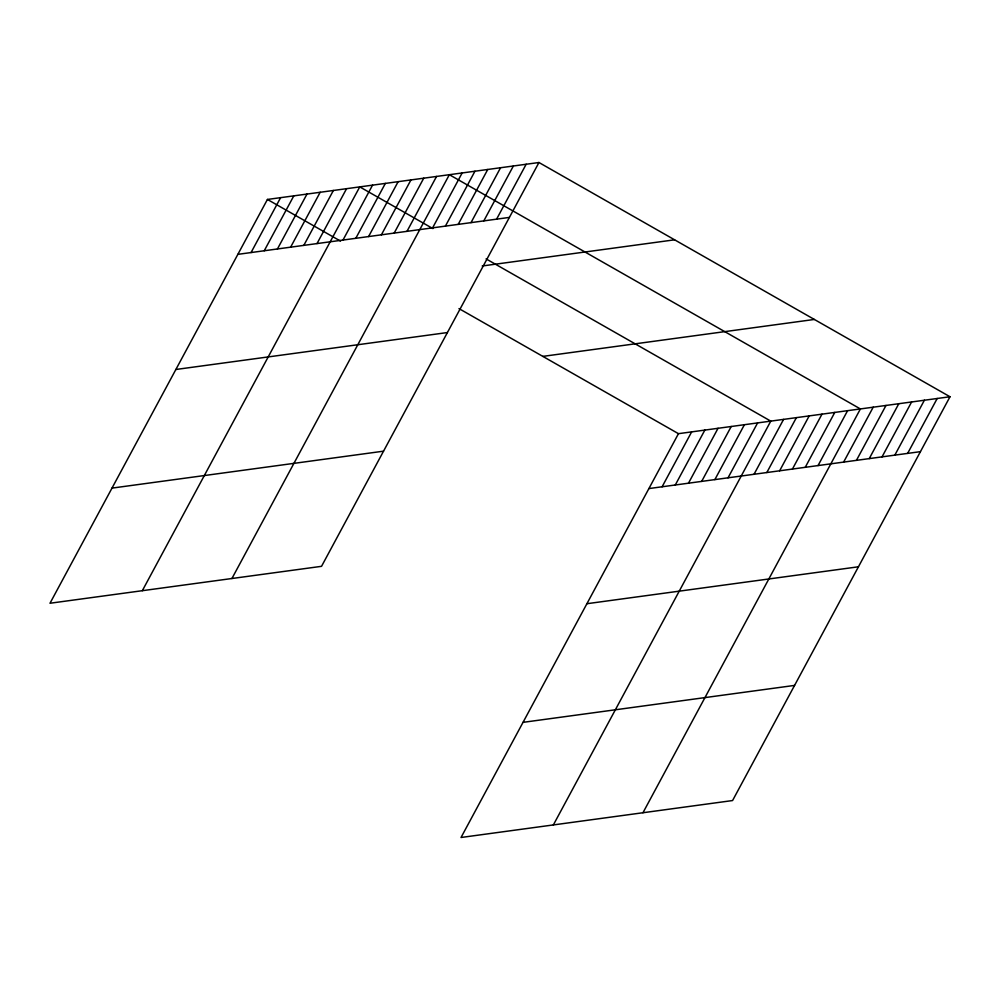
<?xml version="1.0" encoding="UTF-8"?>
<svg xmlns="http://www.w3.org/2000/svg" width="1000" height="1000" viewBox="0 0 1000 1000"><rect width="100%" height="100%" fill="white"/><g stroke="black" fill="none" stroke-linecap="round" stroke-linejoin="round"><path stroke-width="1.5" d="M538.962 162.512L267.425 199.45L50 603.25L321.538 566.325L538.962 162.512L950 396.75L732.575 800.55L461.037 837.487L678.462 433.675L950 396.75M251.05 252.55L280.613 197.65M264.237 250.763L293.8 195.863M277.438 248.962L306.988 194.062M290.625 247.175L320.175 192.275M303.812 245.375L333.375 190.475M317 243.588L346.562 188.688M142.325 590.7L359.75 186.887L432.887 228.575M342.987 240.05L372.55 185.15M355.788 238.312L385.35 183.412M368.587 236.562L398.15 181.663M381.388 234.825L410.95 179.925M394.188 233.088L423.75 178.188M406.987 231.337L436.55 176.45M231.925 578.513L449.35 174.7L860.4 408.938L642.962 812.738M432.6 227.862L462.15 172.963M445.4 226.125L474.95 171.225M458.2 224.375L487.75 169.475M471 222.638L500.562 167.738M483.8 220.9L513.362 166M496.6 219.15L526.163 164.25M662.1 486.788L691.65 431.887M675.288 484.988L704.85 430.087M688.475 483.2L718.037 428.3M701.663 481.4L731.225 426.5M714.85 479.613L744.412 424.712M728.037 477.812L757.6 422.912M553.362 824.925L770.788 421.125L486.087 258.888M754.025 474.288L783.587 419.387M766.825 472.537L796.388 417.638M779.625 470.8L809.188 415.9M792.438 469.062L821.988 414.162M805.238 467.312L834.788 412.413M818.037 465.575L847.588 410.675M843.637 462.088L873.2 407.2M856.438 460.35L886 405.45M869.237 458.612L898.8 403.713M882.038 456.875L911.6 401.975M894.837 455.125L924.4 400.225M907.638 453.387L937.2 398.488M237.862 254.35L509.4 217.413M482.2 265.988L674.6 239.812M175.875 369.487L447.4 332.55M542.825 356.388L814.362 319.45M112 488.113L383.525 451.175M648.913 488.575L920.438 451.65M586.912 603.713L858.45 566.788M523.038 722.35L794.575 685.413M267.425 199.45L340.562 241.125M458.975 308.6L678.462 433.675"/></g></svg>
